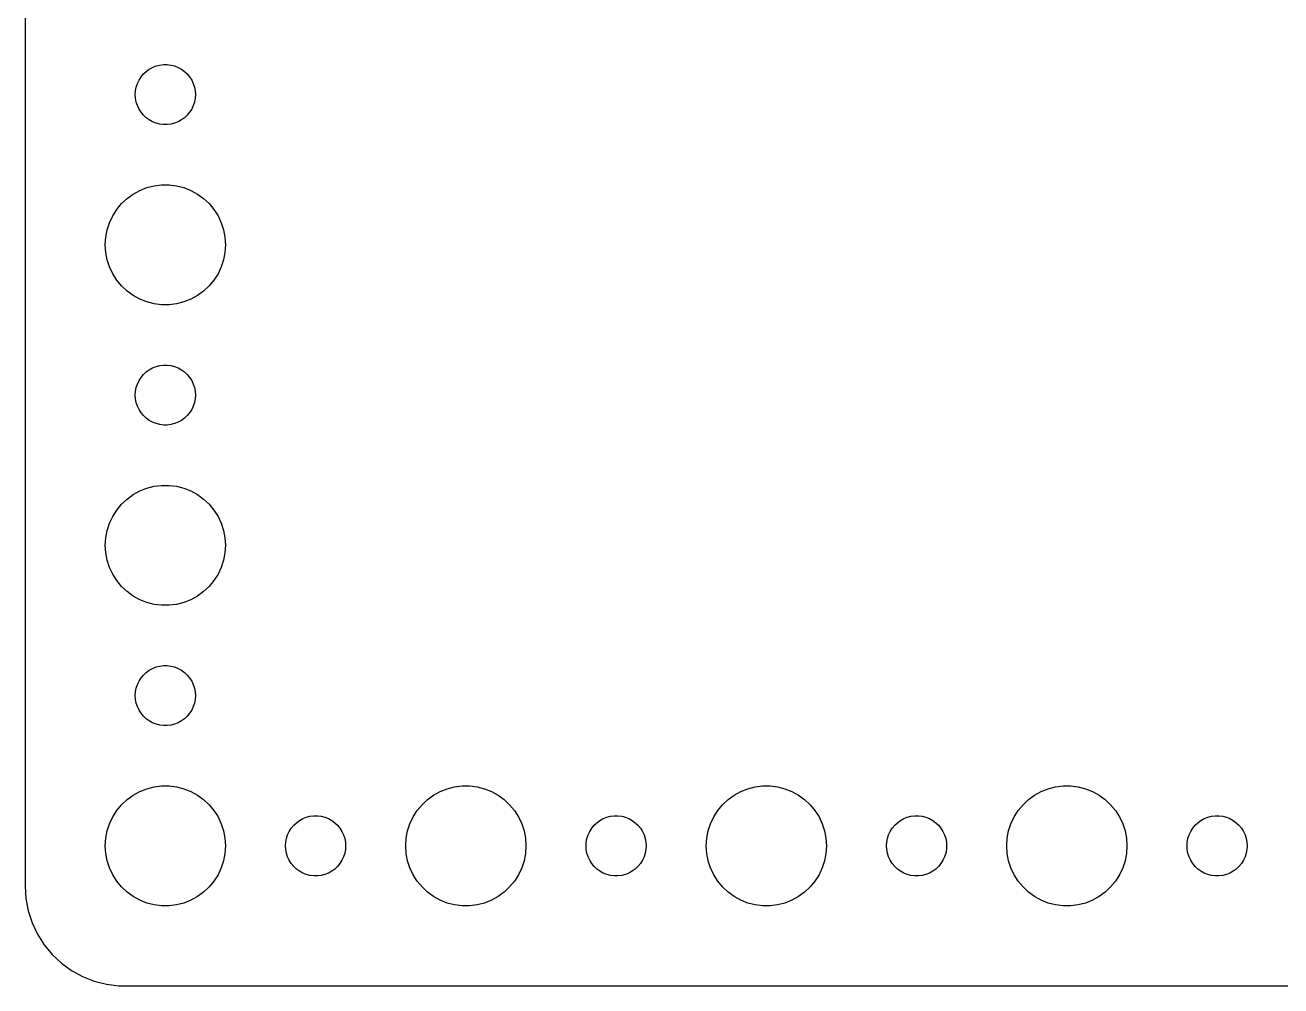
# Model space of a CAD drawing. Header units: metres. Extents: x -134 to 134, y 518 to 1078.
# Drawn here: x -134.5 to -71.8, y 518 to 566 of the extents above; entities that cross this region are included whole.
import ezdxf

# ---------------------------------------------------------------- set-up
doc = ezdxf.new("R2010")
doc.units = ezdxf.units.M

msp = doc.modelspace()

# ---------------------------------------------------------------- linework, layer by layer
for p, q in [((-134.5, 617), (-134.5, 523)), ((-128.593, 563.527), (-128.456, 563.656)), ((-128.456, 563.656), (-128.304, 563.766)), ((-128.304, 563.766), (-128.139, 563.857)), ((-128.139, 563.857), (-127.964, 563.927)), ((-127.964, 563.927), (-127.781, 563.973)), ((-127.781, 563.973), (-127.594, 563.997)), ((-127.594, 563.997), (-127.406, 563.997)), ((-127.406, 563.997), (-127.219, 563.973)), ((-127.219, 563.973), (-127.036, 563.927)), ((-127.036, 563.927), (-126.861, 563.857)), ((-126.861, 563.857), (-126.696, 563.766)), ((-126.696, 563.766), (-126.544, 563.656)), ((-126.544, 563.656), (-126.407, 563.527)), ((-128.953, 562.873), (-128.895, 563.052)), ((-128.895, 563.052), (-128.814, 563.223)), ((-128.814, 563.223), (-128.714, 563.382)), ((-128.714, 563.382), (-128.593, 563.527)), ((-126.407, 563.527), (-126.286, 563.382)), ((-126.286, 563.382), (-126.186, 563.223)), ((-126.186, 563.223), (-126.105, 563.052)), ((-126.105, 563.052), (-126.047, 562.873)), ((-129, 562.5), (-128.988, 562.688)), ((-128.988, 562.312), (-129, 562.5)), ((-128.988, 562.688), (-128.953, 562.873)), ((-128.953, 562.127), (-128.988, 562.312)), ((-126.047, 562.873), (-126.012, 562.688)), ((-126.012, 562.312), (-126.047, 562.127)), ((-126.012, 562.688), (-126, 562.5)), ((-126, 562.5), (-126.012, 562.312)), ((-128.895, 561.948), (-128.953, 562.127)), ((-128.814, 561.777), (-128.895, 561.948)), ((-128.714, 561.618), (-128.814, 561.777)), ((-126.186, 561.777), (-126.286, 561.618)), ((-126.105, 561.948), (-126.186, 561.777)), ((-126.047, 562.127), (-126.105, 561.948)), ((-128.593, 561.473), (-128.714, 561.618)), ((-128.456, 561.344), (-128.593, 561.473)), ((-128.304, 561.234), (-128.456, 561.344)), ((-128.139, 561.143), (-128.304, 561.234)), ((-127.964, 561.073), (-128.139, 561.143)), ((-127.781, 561.027), (-127.964, 561.073)), ((-127.036, 561.073), (-127.219, 561.027)), ((-126.861, 561.143), (-127.036, 561.073)), ((-126.696, 561.234), (-126.861, 561.143)), ((-126.544, 561.344), (-126.696, 561.234)), ((-126.407, 561.473), (-126.544, 561.344)), ((-126.286, 561.618), (-126.407, 561.473)), ((-127.594, 561.003), (-127.781, 561.027)), ((-127.406, 561.003), (-127.594, 561.003)), ((-127.219, 561.027), (-127.406, 561.003)), ((-128.427, 557.853), (-128.062, 557.947)), ((-128.062, 557.947), (-127.688, 557.994)), ((-127.688, 557.994), (-127.312, 557.994)), ((-127.312, 557.994), (-126.938, 557.947)), ((-126.938, 557.947), (-126.573, 557.853)), ((-129.687, 557.054), (-129.412, 557.312)), ((-129.412, 557.312), (-129.107, 557.533)), ((-129.107, 557.533), (-128.777, 557.714)), ((-128.777, 557.714), (-128.427, 557.853)), ((-126.573, 557.853), (-126.223, 557.714)), ((-126.223, 557.714), (-125.893, 557.533)), ((-125.893, 557.533), (-125.588, 557.312)), ((-125.588, 557.312), (-125.313, 557.054)), ((-130.129, 556.445), (-129.927, 556.763)), ((-129.927, 556.763), (-129.687, 557.054)), ((-125.313, 557.054), (-125.073, 556.763)), ((-125.073, 556.763), (-124.871, 556.445)), ((-130.406, 555.746), (-130.289, 556.104)), ((-130.289, 556.104), (-130.129, 556.445)), ((-124.871, 556.445), (-124.711, 556.104)), ((-124.711, 556.104), (-124.594, 555.746)), ((-130.476, 555.376), (-130.406, 555.746)), ((-124.594, 555.746), (-124.524, 555.376)), ((-130.5, 555), (-130.476, 555.376)), ((-130.476, 554.624), (-130.5, 555)), ((-124.524, 555.376), (-124.5, 555)), ((-124.5, 555), (-124.524, 554.624)), ((-130.406, 554.254), (-130.476, 554.624)), ((-130.289, 553.896), (-130.406, 554.254)), ((-124.594, 554.254), (-124.711, 553.896)), ((-124.524, 554.624), (-124.594, 554.254)), ((-130.129, 553.555), (-130.289, 553.896)), ((-129.927, 553.237), (-130.129, 553.555)), ((-124.871, 553.555), (-125.073, 553.237)), ((-124.711, 553.896), (-124.871, 553.555)), ((-129.687, 552.946), (-129.927, 553.237)), ((-129.412, 552.688), (-129.687, 552.946)), ((-125.313, 552.946), (-125.588, 552.688)), ((-125.073, 553.237), (-125.313, 552.946)), ((-129.107, 552.467), (-129.412, 552.688)), ((-128.777, 552.286), (-129.107, 552.467)), ((-128.427, 552.147), (-128.777, 552.286)), ((-126.223, 552.286), (-126.573, 552.147)), ((-125.893, 552.467), (-126.223, 552.286)), ((-125.588, 552.688), (-125.893, 552.467)), ((-128.062, 552.053), (-128.427, 552.147)), ((-127.688, 552.006), (-128.062, 552.053)), ((-127.312, 552.006), (-127.688, 552.006)), ((-126.938, 552.053), (-127.312, 552.006)), ((-126.573, 552.147), (-126.938, 552.053)), ((-128.714, 548.382), (-128.593, 548.527)), ((-128.593, 548.527), (-128.456, 548.656)), ((-128.456, 548.656), (-128.304, 548.766)), ((-128.304, 548.766), (-128.139, 548.857)), ((-128.139, 548.857), (-127.964, 548.927)), ((-127.964, 548.927), (-127.781, 548.973)), ((-127.781, 548.973), (-127.594, 548.997)), ((-127.594, 548.997), (-127.406, 548.997)), ((-127.406, 548.997), (-127.219, 548.973)), ((-127.219, 548.973), (-127.036, 548.927)), ((-127.036, 548.927), (-126.861, 548.857)), ((-126.861, 548.857), (-126.696, 548.766)), ((-126.696, 548.766), (-126.544, 548.656)), ((-126.544, 548.656), (-126.407, 548.527)), ((-126.407, 548.527), (-126.286, 548.382)), ((-128.988, 547.688), (-128.953, 547.873)), ((-128.953, 547.873), (-128.895, 548.052)), ((-128.895, 548.052), (-128.814, 548.223)), ((-128.814, 548.223), (-128.714, 548.382)), ((-126.286, 548.382), (-126.186, 548.223)), ((-126.186, 548.223), (-126.105, 548.052)), ((-126.105, 548.052), (-126.047, 547.873)), ((-126.047, 547.873), (-126.012, 547.688)), ((-129, 547.5), (-128.988, 547.688)), ((-128.988, 547.312), (-129, 547.5)), ((-128.953, 547.127), (-128.988, 547.312)), ((-126.012, 547.312), (-126.047, 547.127)), ((-126.012, 547.688), (-126, 547.5)), ((-126, 547.5), (-126.012, 547.312)), ((-128.895, 546.948), (-128.953, 547.127)), ((-128.814, 546.777), (-128.895, 546.948)), ((-128.714, 546.618), (-128.814, 546.777)), ((-128.593, 546.473), (-128.714, 546.618)), ((-126.286, 546.618), (-126.407, 546.473)), ((-126.186, 546.777), (-126.286, 546.618)), ((-126.105, 546.948), (-126.186, 546.777)), ((-126.047, 547.127), (-126.105, 546.948)), ((-128.456, 546.344), (-128.593, 546.473)), ((-128.304, 546.234), (-128.456, 546.344)), ((-128.139, 546.143), (-128.304, 546.234)), ((-127.964, 546.073), (-128.139, 546.143)), ((-127.781, 546.027), (-127.964, 546.073)), ((-127.594, 546.003), (-127.781, 546.027)), ((-127.406, 546.003), (-127.594, 546.003)), ((-127.219, 546.027), (-127.406, 546.003)), ((-127.036, 546.073), (-127.219, 546.027)), ((-126.861, 546.143), (-127.036, 546.073)), ((-126.696, 546.234), (-126.861, 546.143)), ((-126.544, 546.344), (-126.696, 546.234)), ((-126.407, 546.473), (-126.544, 546.344)), ((-128.777, 542.714), (-128.427, 542.853)), ((-128.427, 542.853), (-128.062, 542.947)), ((-128.062, 542.947), (-127.688, 542.994)), ((-127.688, 542.994), (-127.312, 542.994)), ((-127.312, 542.994), (-126.938, 542.947)), ((-126.938, 542.947), (-126.573, 542.853)), ((-126.573, 542.853), (-126.223, 542.714)), ((-129.687, 542.054), (-129.412, 542.312)), ((-129.412, 542.312), (-129.107, 542.533)), ((-129.107, 542.533), (-128.777, 542.714)), ((-126.223, 542.714), (-125.893, 542.533)), ((-125.893, 542.533), (-125.588, 542.312)), ((-125.588, 542.312), (-125.313, 542.054)), ((-130.129, 541.445), (-129.927, 541.763)), ((-129.927, 541.763), (-129.687, 542.054)), ((-125.313, 542.054), (-125.073, 541.763)), ((-125.073, 541.763), (-124.871, 541.445)), ((-130.406, 540.746), (-130.289, 541.104)), ((-130.289, 541.104), (-130.129, 541.445)), ((-124.871, 541.445), (-124.711, 541.104)), ((-124.711, 541.104), (-124.594, 540.746)), ((-130.5, 540), (-130.476, 540.376)), ((-130.476, 540.376), (-130.406, 540.746)), ((-124.594, 540.746), (-124.524, 540.376)), ((-124.524, 540.376), (-124.5, 540)), ((-130.476, 539.624), (-130.5, 540)), ((-124.5, 540), (-124.524, 539.624)), ((-130.406, 539.254), (-130.476, 539.624)), ((-130.289, 538.896), (-130.406, 539.254)), ((-124.594, 539.254), (-124.711, 538.896)), ((-124.524, 539.624), (-124.594, 539.254)), ((-130.129, 538.555), (-130.289, 538.896)), ((-129.927, 538.237), (-130.129, 538.555)), ((-124.871, 538.555), (-125.073, 538.237)), ((-124.711, 538.896), (-124.871, 538.555)), ((-129.687, 537.946), (-129.927, 538.237)), ((-129.412, 537.688), (-129.687, 537.946)), ((-125.313, 537.946), (-125.588, 537.688)), ((-125.073, 538.237), (-125.313, 537.946)), ((-129.107, 537.467), (-129.412, 537.688)), ((-128.777, 537.286), (-129.107, 537.467)), ((-128.427, 537.147), (-128.777, 537.286)), ((-126.223, 537.286), (-126.573, 537.147)), ((-125.893, 537.467), (-126.223, 537.286)), ((-125.588, 537.688), (-125.893, 537.467)), ((-128.062, 537.053), (-128.427, 537.147)), ((-127.688, 537.006), (-128.062, 537.053)), ((-127.312, 537.006), (-127.688, 537.006)), ((-126.938, 537.053), (-127.312, 537.006)), ((-126.573, 537.147), (-126.938, 537.053)), ((-128.714, 533.382), (-128.593, 533.527)), ((-128.593, 533.527), (-128.456, 533.656)), ((-128.456, 533.656), (-128.304, 533.766)), ((-128.304, 533.766), (-128.139, 533.857)), ((-128.139, 533.857), (-127.964, 533.927)), ((-127.964, 533.927), (-127.781, 533.973)), ((-127.781, 533.973), (-127.594, 533.997)), ((-127.594, 533.997), (-127.406, 533.997)), ((-127.406, 533.997), (-127.219, 533.973)), ((-127.219, 533.973), (-127.036, 533.927)), ((-127.036, 533.927), (-126.861, 533.857)), ((-126.861, 533.857), (-126.696, 533.766)), ((-126.696, 533.766), (-126.544, 533.656)), ((-126.544, 533.656), (-126.407, 533.527)), ((-126.407, 533.527), (-126.286, 533.382)), ((-128.988, 532.688), (-128.953, 532.873)), ((-128.953, 532.873), (-128.895, 533.052)), ((-128.895, 533.052), (-128.814, 533.223)), ((-128.814, 533.223), (-128.714, 533.382)), ((-126.286, 533.382), (-126.186, 533.223)), ((-126.186, 533.223), (-126.105, 533.052)), ((-126.105, 533.052), (-126.047, 532.873)), ((-126.047, 532.873), (-126.012, 532.688)), ((-129, 532.5), (-128.988, 532.688)), ((-128.988, 532.312), (-129, 532.5)), ((-128.953, 532.127), (-128.988, 532.312)), ((-126.012, 532.312), (-126.047, 532.127)), ((-126.012, 532.688), (-126, 532.5)), ((-126, 532.5), (-126.012, 532.312)), ((-128.895, 531.948), (-128.953, 532.127)), ((-128.814, 531.777), (-128.895, 531.948)), ((-128.714, 531.618), (-128.814, 531.777)), ((-128.593, 531.473), (-128.714, 531.618)), ((-126.286, 531.618), (-126.407, 531.473)), ((-126.186, 531.777), (-126.286, 531.618)), ((-126.105, 531.948), (-126.186, 531.777)), ((-126.047, 532.127), (-126.105, 531.948)), ((-128.456, 531.344), (-128.593, 531.473)), ((-128.304, 531.234), (-128.456, 531.344)), ((-128.139, 531.143), (-128.304, 531.234)), ((-127.964, 531.073), (-128.139, 531.143)), ((-127.781, 531.027), (-127.964, 531.073)), ((-127.594, 531.003), (-127.781, 531.027)), ((-127.406, 531.003), (-127.594, 531.003)), ((-127.219, 531.027), (-127.406, 531.003)), ((-127.036, 531.073), (-127.219, 531.027)), ((-126.861, 531.143), (-127.036, 531.073)), ((-126.696, 531.234), (-126.861, 531.143)), ((-126.544, 531.344), (-126.696, 531.234)), ((-126.407, 531.473), (-126.544, 531.344)), ((-128.777, 527.714), (-128.427, 527.853)), ((-128.427, 527.853), (-128.062, 527.947)), ((-128.062, 527.947), (-127.688, 527.994)), ((-127.688, 527.994), (-127.312, 527.994)), ((-127.312, 527.994), (-126.938, 527.947)), ((-126.938, 527.947), (-126.573, 527.853)), ((-126.573, 527.853), (-126.223, 527.714)), ((-113.777, 527.714), (-113.427, 527.853)), ((-113.427, 527.853), (-113.062, 527.947)), ((-113.062, 527.947), (-112.688, 527.994)), ((-112.688, 527.994), (-112.312, 527.994)), ((-112.312, 527.994), (-111.938, 527.947)), ((-111.938, 527.947), (-111.573, 527.853)), ((-111.573, 527.853), (-111.223, 527.714)), ((-98.7773, 527.714), (-98.427, 527.853)), ((-98.427, 527.853), (-98.0621, 527.947)), ((-98.0621, 527.947), (-97.6884, 527.994)), ((-97.6884, 527.994), (-97.3116, 527.994)), ((-97.3116, 527.994), (-96.9379, 527.947)), ((-96.9379, 527.947), (-96.573, 527.853)), ((-96.573, 527.853), (-96.2227, 527.714)), ((-83.7773, 527.714), (-83.427, 527.853)), ((-83.427, 527.853), (-83.0621, 527.947)), ((-83.0621, 527.947), (-82.6884, 527.994)), ((-82.6884, 527.994), (-82.3116, 527.994)), ((-82.3116, 527.994), (-81.9379, 527.947)), ((-81.9379, 527.947), (-81.573, 527.853)), ((-81.573, 527.853), (-81.2227, 527.714)), ((-129.687, 527.054), (-129.412, 527.312)), ((-129.412, 527.312), (-129.107, 527.533)), ((-129.107, 527.533), (-128.777, 527.714)), ((-126.223, 527.714), (-125.893, 527.533)), ((-125.893, 527.533), (-125.588, 527.312)), ((-125.588, 527.312), (-125.313, 527.054)), ((-114.687, 527.054), (-114.412, 527.312)), ((-114.412, 527.312), (-114.107, 527.533)), ((-114.107, 527.533), (-113.777, 527.714)), ((-111.223, 527.714), (-110.893, 527.533)), ((-110.893, 527.533), (-110.588, 527.312)), ((-110.588, 527.312), (-110.313, 527.054)), ((-99.6869, 527.054), (-99.4123, 527.312)), ((-99.4123, 527.312), (-99.1075, 527.533)), ((-99.1075, 527.533), (-98.7773, 527.714)), ((-96.2227, 527.714), (-95.8925, 527.533)), ((-95.8925, 527.533), (-95.5877, 527.312)), ((-95.5877, 527.312), (-95.3131, 527.054)), ((-84.6869, 527.054), (-84.4123, 527.312)), ((-84.4123, 527.312), (-84.1075, 527.533)), ((-84.1075, 527.533), (-83.7773, 527.714)), ((-81.2227, 527.714), (-80.8925, 527.533)), ((-80.8925, 527.533), (-80.5877, 527.312)), ((-80.5877, 527.312), (-80.3131, 527.054)), ((-130.129, 526.445), (-129.927, 526.763)), ((-129.927, 526.763), (-129.687, 527.054)), ((-125.313, 527.054), (-125.073, 526.763)), ((-125.073, 526.763), (-124.871, 526.445)), ((-115.129, 526.445), (-114.927, 526.763)), ((-114.927, 526.763), (-114.687, 527.054)), ((-110.313, 527.054), (-110.073, 526.763)), ((-110.073, 526.763), (-109.871, 526.445)), ((-100.129, 526.445), (-99.927, 526.763)), ((-99.927, 526.763), (-99.6869, 527.054)), ((-95.3131, 527.054), (-95.073, 526.763)), ((-95.073, 526.763), (-94.8711, 526.445)), ((-85.1289, 526.445), (-84.927, 526.763)), ((-84.927, 526.763), (-84.6869, 527.054)), ((-80.3131, 527.054), (-80.073, 526.763)), ((-80.073, 526.763), (-79.8711, 526.445)), ((-130.406, 525.746), (-130.289, 526.104)), ((-130.289, 526.104), (-130.129, 526.445)), ((-124.871, 526.445), (-124.711, 526.104)), ((-124.711, 526.104), (-124.594, 525.746)), ((-121.214, 525.882), (-121.093, 526.027)), ((-121.093, 526.027), (-120.956, 526.156)), ((-120.956, 526.156), (-120.804, 526.266)), ((-120.804, 526.266), (-120.639, 526.357)), ((-120.639, 526.357), (-120.464, 526.427)), ((-120.464, 526.427), (-120.281, 526.473)), ((-120.281, 526.473), (-120.094, 526.497)), ((-120.094, 526.497), (-119.906, 526.497)), ((-119.906, 526.497), (-119.719, 526.473)), ((-119.719, 526.473), (-119.536, 526.427)), ((-119.536, 526.427), (-119.361, 526.357)), ((-119.361, 526.357), (-119.196, 526.266)), ((-119.196, 526.266), (-119.044, 526.156)), ((-119.044, 526.156), (-118.907, 526.027)), ((-118.907, 526.027), (-118.786, 525.882)), ((-115.406, 525.746), (-115.289, 526.104)), ((-115.289, 526.104), (-115.129, 526.445)), ((-109.871, 526.445), (-109.711, 526.104)), ((-109.711, 526.104), (-109.594, 525.746)), ((-106.214, 525.882), (-106.093, 526.027)), ((-106.093, 526.027), (-105.956, 526.156)), ((-105.956, 526.156), (-105.804, 526.266)), ((-105.804, 526.266), (-105.639, 526.357)), ((-105.639, 526.357), (-105.464, 526.427)), ((-105.464, 526.427), (-105.281, 526.473)), ((-105.281, 526.473), (-105.094, 526.497)), ((-105.094, 526.497), (-104.906, 526.497)), ((-104.906, 526.497), (-104.719, 526.473)), ((-104.719, 526.473), (-104.536, 526.427)), ((-104.536, 526.427), (-104.361, 526.357)), ((-104.361, 526.357), (-104.196, 526.266)), ((-104.196, 526.266), (-104.044, 526.156)), ((-104.044, 526.156), (-103.907, 526.027)), ((-103.907, 526.027), (-103.786, 525.882)), ((-100.406, 525.746), (-100.289, 526.104)), ((-100.289, 526.104), (-100.129, 526.445)), ((-94.8711, 526.445), (-94.7107, 526.104)), ((-94.7107, 526.104), (-94.5943, 525.746)), ((-91.2135, 525.882), (-91.0934, 526.027)), ((-91.0934, 526.027), (-90.9561, 526.156)), ((-90.9561, 526.156), (-90.8037, 526.266)), ((-90.8037, 526.266), (-90.6387, 526.357)), ((-90.6387, 526.357), (-90.4635, 526.427)), ((-90.4635, 526.427), (-90.2811, 526.473)), ((-90.2811, 526.473), (-90.0942, 526.497)), ((-90.0942, 526.497), (-89.9058, 526.497)), ((-89.9058, 526.497), (-89.7189, 526.473)), ((-89.7189, 526.473), (-89.5365, 526.427)), ((-89.5365, 526.427), (-89.3613, 526.357)), ((-89.3613, 526.357), (-89.1963, 526.266)), ((-89.1963, 526.266), (-89.0439, 526.156)), ((-89.0439, 526.156), (-88.9065, 526.027)), ((-88.9065, 526.027), (-88.7865, 525.882)), ((-85.4057, 525.746), (-85.2893, 526.104)), ((-85.2893, 526.104), (-85.1289, 526.445)), ((-79.8711, 526.445), (-79.7107, 526.104)), ((-79.7107, 526.104), (-79.5943, 525.746)), ((-76.2135, 525.882), (-76.0934, 526.027)), ((-76.0934, 526.027), (-75.9561, 526.156)), ((-75.9561, 526.156), (-75.8037, 526.266)), ((-75.8037, 526.266), (-75.6387, 526.357)), ((-75.6387, 526.357), (-75.4635, 526.427)), ((-75.4635, 526.427), (-75.2811, 526.473)), ((-75.2811, 526.473), (-75.0942, 526.497)), ((-75.0942, 526.497), (-74.9058, 526.497)), ((-74.9058, 526.497), (-74.7189, 526.473)), ((-74.7189, 526.473), (-74.5365, 526.427)), ((-74.5365, 526.427), (-74.3613, 526.357)), ((-74.3613, 526.357), (-74.1963, 526.266)), ((-74.1963, 526.266), (-74.0439, 526.156)), ((-74.0439, 526.156), (-73.9065, 526.027)), ((-73.9065, 526.027), (-73.7865, 525.882)), ((-130.5, 525), (-130.476, 525.376)), ((-130.476, 525.376), (-130.406, 525.746)), ((-124.594, 525.746), (-124.524, 525.376)), ((-124.524, 525.376), (-124.5, 525)), ((-121.488, 525.188), (-121.453, 525.373)), ((-121.453, 525.373), (-121.395, 525.552)), ((-121.395, 525.552), (-121.314, 525.723)), ((-121.314, 525.723), (-121.214, 525.882)), ((-118.786, 525.882), (-118.686, 525.723)), ((-118.686, 525.723), (-118.605, 525.552)), ((-118.605, 525.552), (-118.547, 525.373)), ((-118.547, 525.373), (-118.512, 525.188)), ((-115.5, 525), (-115.476, 525.376)), ((-115.476, 525.376), (-115.406, 525.746)), ((-109.594, 525.746), (-109.524, 525.376)), ((-109.524, 525.376), (-109.5, 525)), ((-106.488, 525.188), (-106.453, 525.373)), ((-106.453, 525.373), (-106.395, 525.552)), ((-106.395, 525.552), (-106.314, 525.723)), ((-106.314, 525.723), (-106.214, 525.882)), ((-103.786, 525.882), (-103.686, 525.723)), ((-103.686, 525.723), (-103.605, 525.552)), ((-103.605, 525.552), (-103.547, 525.373)), ((-103.547, 525.373), (-103.512, 525.188)), ((-100.5, 525), (-100.476, 525.376)), ((-100.476, 525.376), (-100.406, 525.746)), ((-94.5943, 525.746), (-94.5237, 525.376)), ((-94.5237, 525.376), (-94.5, 525)), ((-91.4882, 525.188), (-91.4529, 525.373)), ((-91.4529, 525.373), (-91.3947, 525.552)), ((-91.3947, 525.552), (-91.3145, 525.723)), ((-91.3145, 525.723), (-91.2135, 525.882)), ((-88.7865, 525.882), (-88.6855, 525.723)), ((-88.6855, 525.723), (-88.6053, 525.552)), ((-88.6053, 525.552), (-88.5471, 525.373)), ((-88.5471, 525.373), (-88.5118, 525.188)), ((-85.5, 525), (-85.4763, 525.376)), ((-85.4763, 525.376), (-85.4057, 525.746)), ((-79.5943, 525.746), (-79.5237, 525.376)), ((-79.5237, 525.376), (-79.5, 525)), ((-76.4882, 525.188), (-76.4529, 525.373)), ((-76.4529, 525.373), (-76.3947, 525.552)), ((-76.3947, 525.552), (-76.3145, 525.723)), ((-76.3145, 525.723), (-76.2135, 525.882)), ((-73.7865, 525.882), (-73.6855, 525.723)), ((-73.6855, 525.723), (-73.6053, 525.552)), ((-73.6053, 525.552), (-73.5471, 525.373)), ((-73.5471, 525.373), (-73.5118, 525.188)), ((-130.476, 524.624), (-130.5, 525)), ((-124.5, 525), (-124.524, 524.624)), ((-121.5, 525), (-121.488, 525.188)), ((-121.488, 524.812), (-121.5, 525)), ((-121.453, 524.627), (-121.488, 524.812)), ((-118.512, 524.812), (-118.547, 524.627)), ((-118.512, 525.188), (-118.5, 525)), ((-118.5, 525), (-118.512, 524.812)), ((-115.476, 524.624), (-115.5, 525)), ((-109.5, 525), (-109.524, 524.624)), ((-106.5, 525), (-106.488, 525.188)), ((-106.488, 524.812), (-106.5, 525)), ((-106.453, 524.627), (-106.488, 524.812)), ((-103.512, 524.812), (-103.547, 524.627)), ((-103.512, 525.188), (-103.5, 525)), ((-103.5, 525), (-103.512, 524.812)), ((-100.476, 524.624), (-100.5, 525)), ((-94.5, 525), (-94.5237, 524.624)), ((-91.5, 525), (-91.4882, 525.188)), ((-91.4882, 524.812), (-91.5, 525)), ((-91.4529, 524.627), (-91.4882, 524.812)), ((-88.5118, 524.812), (-88.5471, 524.627)), ((-88.5118, 525.188), (-88.5, 525)), ((-88.5, 525), (-88.5118, 524.812)), ((-85.4763, 524.624), (-85.5, 525)), ((-79.5, 525), (-79.5237, 524.624)), ((-76.5, 525), (-76.4882, 525.188)), ((-76.4882, 524.812), (-76.5, 525)), ((-76.4529, 524.627), (-76.4882, 524.812)), ((-73.5118, 524.812), (-73.5471, 524.627)), ((-73.5118, 525.188), (-73.5, 525)), ((-73.5, 525), (-73.5118, 524.812)), ((-130.406, 524.254), (-130.476, 524.624)), ((-130.289, 523.896), (-130.406, 524.254)), ((-124.594, 524.254), (-124.711, 523.896)), ((-124.524, 524.624), (-124.594, 524.254)), ((-121.395, 524.448), (-121.453, 524.627)), ((-121.314, 524.277), (-121.395, 524.448)), ((-121.214, 524.118), (-121.314, 524.277)), ((-121.093, 523.973), (-121.214, 524.118)), ((-118.786, 524.118), (-118.907, 523.973)), ((-118.686, 524.277), (-118.786, 524.118)), ((-118.605, 524.448), (-118.686, 524.277)), ((-118.547, 524.627), (-118.605, 524.448)), ((-115.406, 524.254), (-115.476, 524.624)), ((-115.289, 523.896), (-115.406, 524.254)), ((-109.594, 524.254), (-109.711, 523.896)), ((-109.524, 524.624), (-109.594, 524.254)), ((-106.395, 524.448), (-106.453, 524.627)), ((-106.314, 524.277), (-106.395, 524.448)), ((-106.214, 524.118), (-106.314, 524.277)), ((-106.093, 523.973), (-106.214, 524.118)), ((-103.786, 524.118), (-103.907, 523.973)), ((-103.686, 524.277), (-103.786, 524.118)), ((-103.605, 524.448), (-103.686, 524.277)), ((-103.547, 524.627), (-103.605, 524.448)), ((-100.406, 524.254), (-100.476, 524.624)), ((-100.289, 523.896), (-100.406, 524.254)), ((-94.5943, 524.254), (-94.7107, 523.896)), ((-94.5237, 524.624), (-94.5943, 524.254)), ((-91.3947, 524.448), (-91.4529, 524.627)), ((-91.3145, 524.277), (-91.3947, 524.448)), ((-91.2135, 524.118), (-91.3145, 524.277)), ((-91.0934, 523.973), (-91.2135, 524.118)), ((-88.7865, 524.118), (-88.9065, 523.973)), ((-88.6855, 524.277), (-88.7865, 524.118)), ((-88.6053, 524.448), (-88.6855, 524.277)), ((-88.5471, 524.627), (-88.6053, 524.448)), ((-85.4057, 524.254), (-85.4763, 524.624)), ((-85.2893, 523.896), (-85.4057, 524.254)), ((-79.5943, 524.254), (-79.7107, 523.896)), ((-79.5237, 524.624), (-79.5943, 524.254)), ((-76.3947, 524.448), (-76.4529, 524.627)), ((-76.3145, 524.277), (-76.3947, 524.448)), ((-76.2135, 524.118), (-76.3145, 524.277)), ((-76.0934, 523.973), (-76.2135, 524.118)), ((-73.7865, 524.118), (-73.9065, 523.973)), ((-73.6855, 524.277), (-73.7865, 524.118)), ((-73.6053, 524.448), (-73.6855, 524.277)), ((-73.5471, 524.627), (-73.6053, 524.448)), ((-130.129, 523.555), (-130.289, 523.896)), ((-129.927, 523.237), (-130.129, 523.555)), ((-124.871, 523.555), (-125.073, 523.237)), ((-124.711, 523.896), (-124.871, 523.555)), ((-120.956, 523.844), (-121.093, 523.973)), ((-120.804, 523.734), (-120.956, 523.844)), ((-120.639, 523.643), (-120.804, 523.734)), ((-120.464, 523.573), (-120.639, 523.643)), ((-120.281, 523.527), (-120.464, 523.573)), ((-120.094, 523.503), (-120.281, 523.527)), ((-119.906, 523.503), (-120.094, 523.503)), ((-119.719, 523.527), (-119.906, 523.503)), ((-119.536, 523.573), (-119.719, 523.527)), ((-119.361, 523.643), (-119.536, 523.573)), ((-119.196, 523.734), (-119.361, 523.643)), ((-119.044, 523.844), (-119.196, 523.734)), ((-118.907, 523.973), (-119.044, 523.844)), ((-115.129, 523.555), (-115.289, 523.896)), ((-114.927, 523.237), (-115.129, 523.555)), ((-109.871, 523.555), (-110.073, 523.237)), ((-109.711, 523.896), (-109.871, 523.555)), ((-105.956, 523.844), (-106.093, 523.973)), ((-105.804, 523.734), (-105.956, 523.844)), ((-105.639, 523.643), (-105.804, 523.734)), ((-105.464, 523.573), (-105.639, 523.643)), ((-105.281, 523.527), (-105.464, 523.573)), ((-105.094, 523.503), (-105.281, 523.527)), ((-104.906, 523.503), (-105.094, 523.503)), ((-104.719, 523.527), (-104.906, 523.503)), ((-104.536, 523.573), (-104.719, 523.527)), ((-104.361, 523.643), (-104.536, 523.573)), ((-104.196, 523.734), (-104.361, 523.643)), ((-104.044, 523.844), (-104.196, 523.734)), ((-103.907, 523.973), (-104.044, 523.844)), ((-100.129, 523.555), (-100.289, 523.896)), ((-99.927, 523.237), (-100.129, 523.555)), ((-94.8711, 523.555), (-95.073, 523.237)), ((-94.7107, 523.896), (-94.8711, 523.555)), ((-90.9561, 523.844), (-91.0934, 523.973)), ((-90.8037, 523.734), (-90.9561, 523.844)), ((-90.6387, 523.643), (-90.8037, 523.734)), ((-90.4635, 523.573), (-90.6387, 523.643)), ((-90.2811, 523.527), (-90.4635, 523.573)), ((-90.0942, 523.503), (-90.2811, 523.527)), ((-89.9058, 523.503), (-90.0942, 523.503)), ((-89.7189, 523.527), (-89.9058, 523.503)), ((-89.5365, 523.573), (-89.7189, 523.527)), ((-89.3613, 523.643), (-89.5365, 523.573)), ((-89.1963, 523.734), (-89.3613, 523.643)), ((-89.0439, 523.844), (-89.1963, 523.734)), ((-88.9065, 523.973), (-89.0439, 523.844)), ((-85.1289, 523.555), (-85.2893, 523.896)), ((-84.927, 523.237), (-85.1289, 523.555)), ((-79.8711, 523.555), (-80.073, 523.237)), ((-79.7107, 523.896), (-79.8711, 523.555)), ((-75.9561, 523.844), (-76.0934, 523.973)), ((-75.8037, 523.734), (-75.9561, 523.844)), ((-75.6387, 523.643), (-75.8037, 523.734)), ((-75.4635, 523.573), (-75.6387, 523.643)), ((-75.2811, 523.527), (-75.4635, 523.573)), ((-75.0942, 523.503), (-75.2811, 523.527)), ((-74.9058, 523.503), (-75.0942, 523.503)), ((-74.7189, 523.527), (-74.9058, 523.503)), ((-74.5365, 523.573), (-74.7189, 523.527)), ((-74.3613, 523.643), (-74.5365, 523.573)), ((-74.1963, 523.734), (-74.3613, 523.643)), ((-74.0439, 523.844), (-74.1963, 523.734)), ((-73.9065, 523.973), (-74.0439, 523.844)), ((-134.5, 523), (-134.461, 522.373)), ((-129.687, 522.946), (-129.927, 523.237)), ((-129.412, 522.688), (-129.687, 522.946)), ((-125.313, 522.946), (-125.588, 522.688)), ((-125.073, 523.237), (-125.313, 522.946)), ((-114.687, 522.946), (-114.927, 523.237)), ((-114.412, 522.688), (-114.687, 522.946)), ((-110.313, 522.946), (-110.588, 522.688)), ((-110.073, 523.237), (-110.313, 522.946)), ((-99.6869, 522.946), (-99.927, 523.237)), ((-99.4123, 522.688), (-99.6869, 522.946)), ((-95.3131, 522.946), (-95.5877, 522.688)), ((-95.073, 523.237), (-95.3131, 522.946)), ((-84.6869, 522.946), (-84.927, 523.237)), ((-84.4123, 522.688), (-84.6869, 522.946)), ((-80.3131, 522.946), (-80.5877, 522.688)), ((-80.073, 523.237), (-80.3131, 522.946)), ((-134.461, 522.373), (-134.343, 521.757)), ((-129.107, 522.467), (-129.412, 522.688)), ((-128.777, 522.286), (-129.107, 522.467)), ((-128.427, 522.147), (-128.777, 522.286)), ((-126.223, 522.286), (-126.573, 522.147)), ((-125.893, 522.467), (-126.223, 522.286)), ((-125.588, 522.688), (-125.893, 522.467)), ((-114.107, 522.467), (-114.412, 522.688)), ((-113.777, 522.286), (-114.107, 522.467)), ((-113.427, 522.147), (-113.777, 522.286)), ((-111.223, 522.286), (-111.573, 522.147)), ((-110.893, 522.467), (-111.223, 522.286)), ((-110.588, 522.688), (-110.893, 522.467)), ((-99.1075, 522.467), (-99.4123, 522.688)), ((-98.7773, 522.286), (-99.1075, 522.467)), ((-98.427, 522.147), (-98.7773, 522.286)), ((-96.2227, 522.286), (-96.573, 522.147)), ((-95.8925, 522.467), (-96.2227, 522.286)), ((-95.5877, 522.688), (-95.8925, 522.467)), ((-84.1075, 522.467), (-84.4123, 522.688)), ((-83.7773, 522.286), (-84.1075, 522.467)), ((-83.427, 522.147), (-83.7773, 522.286)), ((-81.2227, 522.286), (-81.573, 522.147)), ((-80.8925, 522.467), (-81.2227, 522.286)), ((-80.5877, 522.688), (-80.8925, 522.467)), ((-134.343, 521.757), (-134.149, 521.159)), ((-128.062, 522.053), (-128.427, 522.147)), ((-127.688, 522.006), (-128.062, 522.053)), ((-127.312, 522.006), (-127.688, 522.006)), ((-126.938, 522.053), (-127.312, 522.006)), ((-126.573, 522.147), (-126.938, 522.053)), ((-113.062, 522.053), (-113.427, 522.147)), ((-112.688, 522.006), (-113.062, 522.053)), ((-112.312, 522.006), (-112.688, 522.006)), ((-111.938, 522.053), (-112.312, 522.006)), ((-111.573, 522.147), (-111.938, 522.053)), ((-98.0621, 522.053), (-98.427, 522.147)), ((-97.6884, 522.006), (-98.0621, 522.053)), ((-97.3116, 522.006), (-97.6884, 522.006)), ((-96.9379, 522.053), (-97.3116, 522.006)), ((-96.573, 522.147), (-96.9379, 522.053)), ((-83.0621, 522.053), (-83.427, 522.147)), ((-82.6884, 522.006), (-83.0621, 522.053)), ((-82.3116, 522.006), (-82.6884, 522.006)), ((-81.9379, 522.053), (-82.3116, 522.006)), ((-81.573, 522.147), (-81.9379, 522.053)), ((-134.149, 521.159), (-133.882, 520.591)), ((-133.882, 520.591), (-133.545, 520.061)), ((-133.545, 520.061), (-133.145, 519.577)), ((-133.145, 519.577), (-132.687, 519.147)), ((-132.687, 519.147), (-132.179, 518.778)), ((-132.179, 518.778), (-131.629, 518.476)), ((-131.629, 518.476), (-131.045, 518.245)), ((-131.045, 518.245), (-130.437, 518.089)), ((-130.437, 518.089), (-129.814, 518.01)), ((-129.814, 518.01), (129.814, 518.01))]:
    msp.add_line(p, q)

doc.saveas('drawing.dxf')
